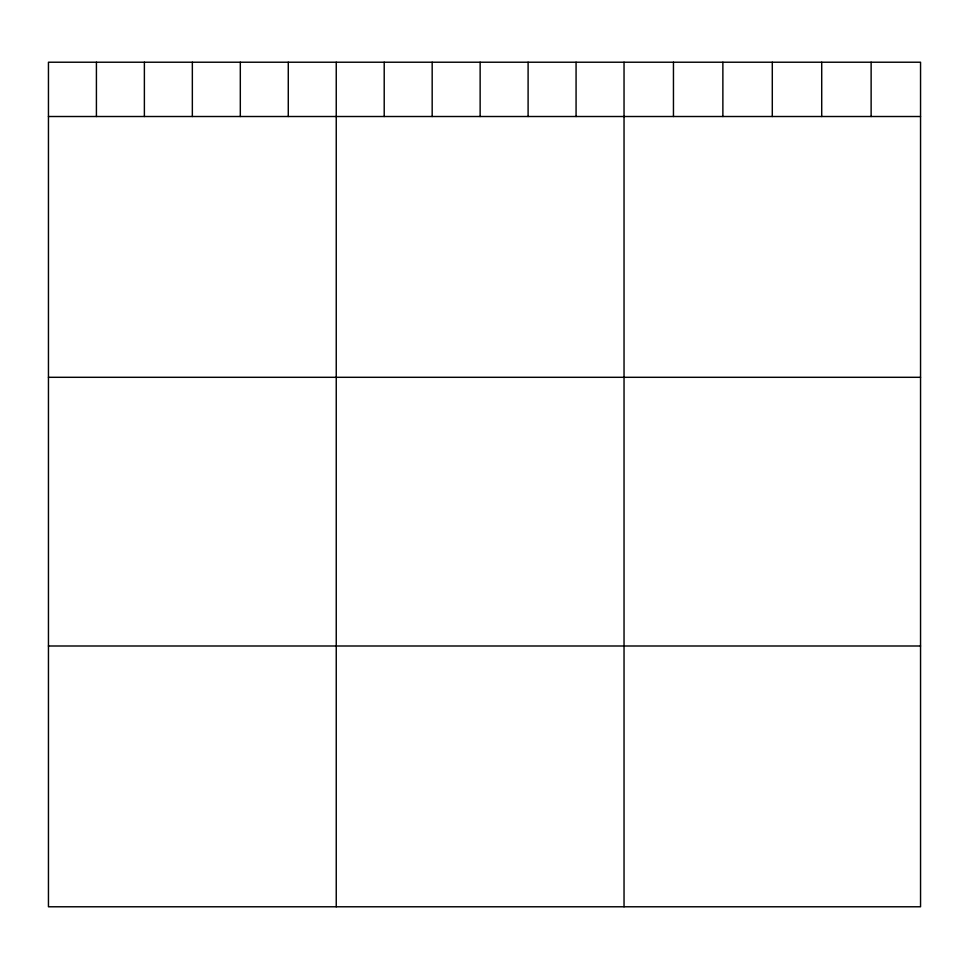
<?xml version="1.0" encoding="UTF-8"?>
<svg xmlns="http://www.w3.org/2000/svg" width="969" height="969" viewBox="0 0 969 969"><rect width="100%" height="100%" fill="white"/><g stroke="black" fill="none" stroke-linecap="round" stroke-linejoin="round"><path stroke-width="1.45" d="M920.55 116.51L920.55 906.778L48.45 906.778L48.45 62.222L920.55 62.222L920.55 116.51L48.45 116.51M48.45 377.304L920.55 377.304M48.45 645.996L920.55 645.996M871.131 62.222L871.131 116.51M821.712 62.222L821.712 116.51M772.293 62.222L772.293 116.51M722.874 62.222L722.874 116.51M673.455 62.222L673.455 116.51M624.036 62.222L624.036 906.778M576.071 62.222L576.071 116.51M528.105 62.222L528.105 116.51M480.139 62.222L480.139 116.51M432.174 62.222L432.174 116.51M384.208 62.222L384.208 116.51M336.243 62.222L336.243 906.778M288.277 62.222L288.277 116.51M240.312 62.222L240.312 116.51M192.346 62.222L192.346 116.51M144.381 62.222L144.381 116.51M96.415 62.222L96.415 116.51"/></g></svg>
